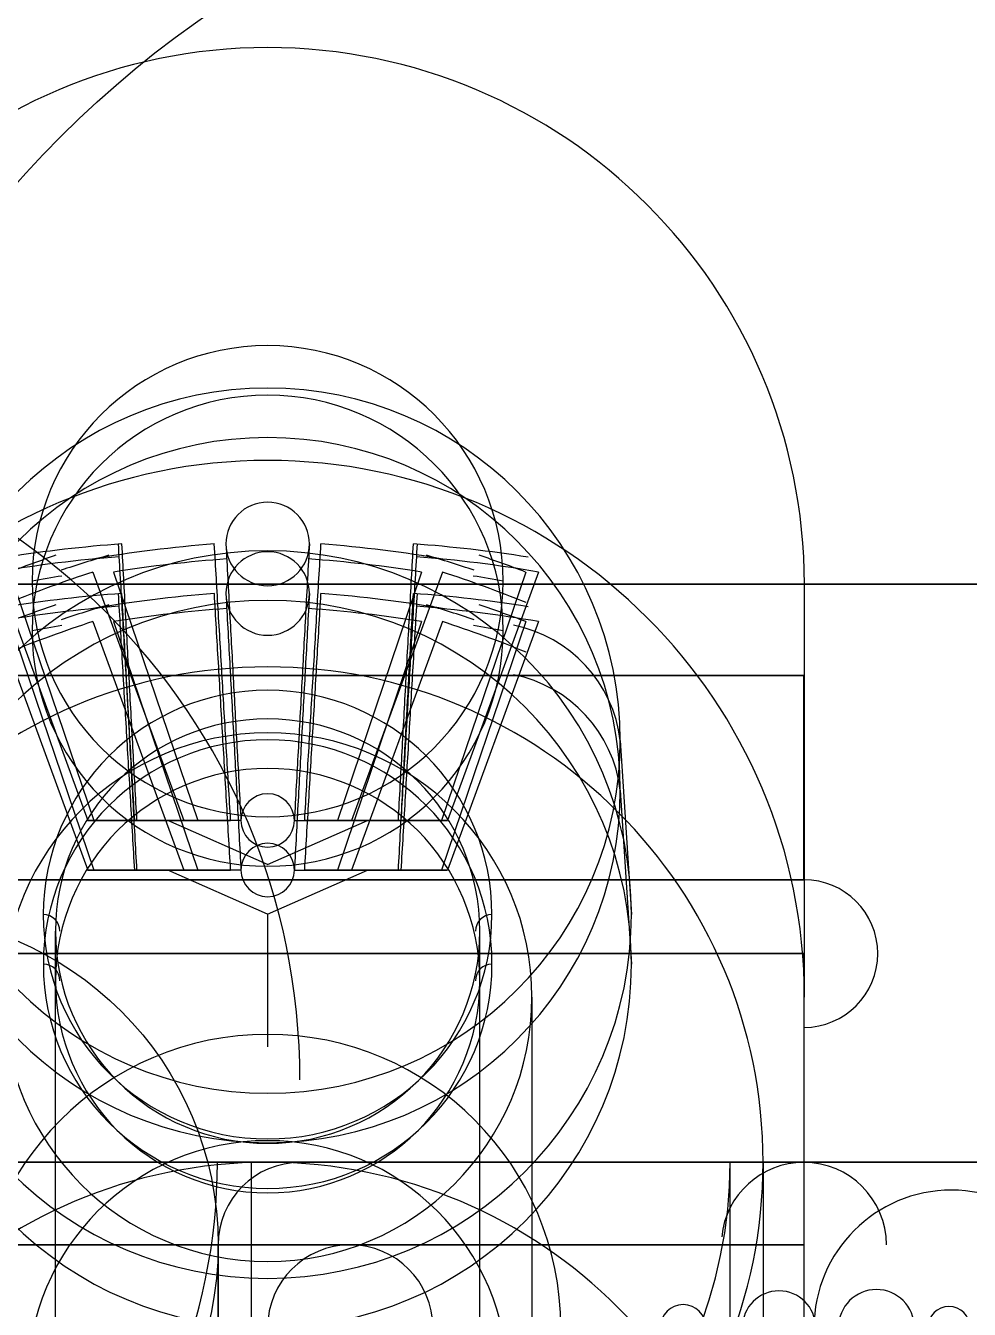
# Model space of a CAD drawing. Extents: x -93 to 93, y -188 to 102.
# Drawn here: x 76.03 to 81.75, y 17.11 to 24.88 of the extents above; entities that cross this region are included whole.
import ezdxf

# ---------------------------------------------------------------- set-up
doc = ezdxf.new("R2010")
doc.units = 0
doc.layers.add('Cut', color=7, linetype='CONTINUOUS')

msp = doc.modelspace()

# ---------------------------------------------------------------- linework, layer by layer
at = {"layer": 'Cut'}
for p, q in [((75.8596, 21.5743, -22.9306), (76.4102, 20.07, -22.4214)), ((75.8596, 21.5743, -22.9306), (76.4102, 20.07, -22.4214)), ((75.9375, 21.5743, -20.9402), (76.4467, 20.07, -21.4909)), ((75.9375, 21.5743, -20.9402), (76.4467, 20.07, -21.4909)), ((76.4421, 21.5743, -23.5606), (76.9927, 20.07, -23.0514)), ((76.4421, 21.5743, -23.5606), (76.9927, 20.07, -23.0514)), ((76.5675, 21.5743, -20.3577), (77.0766, 20.07, -20.9084)), ((76.5675, 21.5743, -20.3577), (77.0766, 20.07, -20.9084)), ((78.4324, 21.5743, -23.6385), (77.9232, 20.07, -23.0878)), ((78.4324, 21.5743, -23.6385), (77.9232, 20.07, -23.0878)), ((78.5578, 21.5743, -20.4357), (78.0071, 20.07, -20.9448)), ((78.5578, 21.5743, -20.4357), (78.0071, 20.07, -20.9448)), ((79.0624, 21.5743, -23.056), (78.5532, 20.07, -22.5053)), ((79.0624, 21.5743, -23.056), (78.5532, 20.07, -22.5053)), ((79.1403, 21.5743, -21.0656), (78.5896, 20.07, -21.5748)), ((79.1403, 21.5743, -21.0656), (78.5896, 20.07, -21.5748)), ((-80.7469, 21.5, 28.932), (80.7469, 21.5, 28.932)), ((-80.7469, 21.5, 28.932), (80.7469, 21.5, 28.932)), ((80.7469, 21.5, -28.932), (74.8454, 21.5, -28.932)), ((80.7469, 21.5, -28.932), (74.8454, 21.5, -28.932)), ((80.75, 19, 22), (80.75, 21.5, 22)), ((80.75, 19, 22), (80.75, 21.5, 22)), ((80.75, 19, -22), (80.75, 21.5, -22)), ((80.75, 19, -22), (80.75, 21.5, -22)), ((75.8596, 21.2743, 21.0675), (76.4103, 19.77, 21.5767)), ((75.8596, 21.2743, 21.0675), (76.4103, 19.77, 21.5767)), ((75.9376, 21.2743, 23.0579), (76.4467, 19.77, 22.5072)), ((75.9376, 21.2743, 23.0579), (76.4467, 19.77, 22.5072)), ((76.4421, 21.2743, 20.4376), (76.9928, 19.77, 20.9467)), ((76.4421, 21.2743, 20.4376), (76.9928, 19.77, 20.9467)), ((76.5675, 21.2743, 23.6404), (77.0767, 19.77, 23.0897)), ((76.5675, 21.2743, 23.6404), (77.0767, 19.77, 23.0897)), ((78.4325, 21.2743, 20.3596), (77.9233, 19.77, 20.9103)), ((78.4325, 21.2743, 20.3596), (77.9233, 19.77, 20.9103)), ((78.5579, 21.2743, 23.5624), (78.0072, 19.77, 23.0533)), ((78.5579, 21.2743, 23.5624), (78.0072, 19.77, 23.0533)), ((79.0624, 21.2743, 20.9421), (78.5533, 19.77, 21.4928)), ((79.0624, 21.2743, 20.9421), (78.5533, 19.77, 21.4928)), ((79.1404, 21.2743, 22.9325), (78.5897, 19.77, 22.4233)), ((79.1404, 21.2743, 22.9325), (78.5897, 19.77, 22.4233)), ((-80.7469, 20.9472, 29.8264), (80.7469, 20.9472, 29.8264)), ((-80.7469, 20.9472, 29.8264), (80.7469, 20.9472, 29.8264)), ((80.7469, 20.9472, -29.8264), (74.4749, 20.9472, -29.8264)), ((80.7469, 20.9472, -29.8264), (74.4749, 20.9472, -29.8264)), ((80.7469, 20.9472, 29.8264), (80.7469, 19.7111, 30.4444)), ((80.7469, 20.9472, 29.8264), (80.7469, 19.7111, 30.4444)), ((80.7469, 19.7111, -30.4444), (80.7469, 20.9472, -29.8264)), ((80.7469, 19.7111, -30.4444), (80.7469, 20.9472, -29.8264)), ((79.6349, 20.5537, -20.024), (79.7026, 19.5, -19.9614)), ((79.6349, 20.5537, -20.024), (79.7026, 19.5, -19.9614)), ((79.635, 20.2537, 23.9741), (79.7027, 19.2, 24.0367)), ((79.635, 20.2537, 23.9741), (79.7027, 19.2, 24.0367)), ((76.4102, 20.07, -22.4214), (76.9927, 20.07, -23.0514)), ((76.6932, 20.07, -22.1598), (76.4102, 20.07, -22.4214)), ((76.6932, 20.07, -22.1598), (76.4102, 20.07, -22.4214)), ((76.4102, 20.07, -22.4214), (76.9927, 20.07, -23.0514)), ((76.4467, 20.07, -21.4909), (76.7083, 20.07, -21.7738)), ((76.4467, 20.07, -21.4909), (76.7083, 20.07, -21.7738)), ((77.0766, 20.07, -20.9084), (76.4467, 20.07, -21.4909)), ((77.0766, 20.07, -20.9084), (76.4467, 20.07, -21.4909)), ((77.4999, 19.8026, -21.9981), (76.8958, 20.07, -22.5567)), ((77.4999, 19.8026, -21.9981), (76.8958, 20.07, -22.5567)), ((76.9927, 20.07, -23.0514), (77.2757, 20.07, -22.7898)), ((76.9927, 20.07, -23.0514), (77.2757, 20.07, -22.7898)), ((77.3382, 20.07, -21.1913), (77.0766, 20.07, -20.9084)), ((77.3382, 20.07, -21.1913), (77.0766, 20.07, -20.9084)), ((77.4999, 19.8026, -21.9981), (78.1041, 20.07, -21.4395)), ((77.4999, 19.8026, -21.9981), (78.1041, 20.07, -21.4395)), ((77.6616, 20.07, -22.8049), (77.9232, 20.07, -23.0878)), ((77.6616, 20.07, -22.8049), (77.9232, 20.07, -23.0878)), ((78.0071, 20.07, -20.9448), (77.7242, 20.07, -21.2064)), ((78.0071, 20.07, -20.9448), (77.7242, 20.07, -21.2064)), ((77.9232, 20.07, -23.0878), (78.5532, 20.07, -22.5053)), ((77.9232, 20.07, -23.0878), (78.5532, 20.07, -22.5053)), ((78.5896, 20.07, -21.5748), (78.0071, 20.07, -20.9448)), ((78.5896, 20.07, -21.5748), (78.0071, 20.07, -20.9448)), ((78.5532, 20.07, -22.5053), (78.2916, 20.07, -22.2224)), ((78.5532, 20.07, -22.5053), (78.2916, 20.07, -22.2224)), ((78.3067, 20.07, -21.8364), (78.5896, 20.07, -21.5748)), ((78.3067, 20.07, -21.8364), (78.5896, 20.07, -21.5748)), ((76.4103, 19.77, 21.5767), (76.9928, 19.77, 20.9467)), ((76.6932, 19.77, 21.8383), (76.4103, 19.77, 21.5767)), ((76.6932, 19.77, 21.8383), (76.4103, 19.77, 21.5767)), ((76.4103, 19.77, 21.5767), (76.9928, 19.77, 20.9467)), ((76.4467, 19.77, 22.5072), (76.7083, 19.77, 22.2243)), ((76.4467, 19.77, 22.5072), (76.7083, 19.77, 22.2243)), ((77.0767, 19.77, 23.0897), (76.4467, 19.77, 22.5072)), ((77.0767, 19.77, 23.0897), (76.4467, 19.77, 22.5072)), ((77.5, 19.5026, 22), (76.8959, 19.77, 21.4414)), ((77.5, 19.5026, 22), (76.8959, 19.77, 21.4414)), ((76.9928, 19.77, 20.9467), (77.2757, 19.77, 21.2083)), ((76.9928, 19.77, 20.9467), (77.2757, 19.77, 21.2083)), ((77.3383, 19.77, 22.8068), (77.0767, 19.77, 23.0897)), ((77.3383, 19.77, 22.8068), (77.0767, 19.77, 23.0897)), ((77.5, 19.5026, 22), (78.1041, 19.77, 22.5586)), ((77.5, 19.5026, 22), (78.1041, 19.77, 22.5586)), ((77.6617, 19.77, 21.1932), (77.9233, 19.77, 20.9103)), ((77.6617, 19.77, 21.1932), (77.9233, 19.77, 20.9103)), ((78.0072, 19.77, 23.0533), (77.7243, 19.77, 22.7917)), ((78.0072, 19.77, 23.0533), (77.7243, 19.77, 22.7917)), ((77.9233, 19.77, 20.9103), (78.5533, 19.77, 21.4928)), ((77.9233, 19.77, 20.9103), (78.5533, 19.77, 21.4928)), ((78.5897, 19.77, 22.4233), (78.0072, 19.77, 23.0533)), ((78.5897, 19.77, 22.4233), (78.0072, 19.77, 23.0533)), ((78.5533, 19.77, 21.4928), (78.2917, 19.77, 21.7757)), ((78.5533, 19.77, 21.4928), (78.2917, 19.77, 21.7757)), ((78.3068, 19.77, 22.1617), (78.5897, 19.77, 22.4233)), ((78.3068, 19.77, 22.1617), (78.5897, 19.77, 22.4233)), ((80.7469, 19.7111, 30.4444), (-80.7469, 19.7111, 30.4444)), ((80.7469, 19.7111, 30.4444), (-80.7469, 19.7111, 30.4444)), ((74.2189, 19.7111, -30.4444), (80.7469, 19.7111, -30.4444)), ((74.2189, 19.7111, -30.4444), (80.7469, 19.7111, -30.4444)), ((77.4999, 19.5, -20.4981), (77.4999, 19, -20.4981)), ((77.4999, 19.5, -23.4981), (77.4999, 19, -23.4981)), ((77.4999, 19.5, -25.2481), (77.4999, 19, -25.2481)), ((77.4999, 19.5, -18.7481), (77.4999, 19, -18.7481)), ((77.4999, 19.5, -25.2481), (77.4999, 19, -25.2481)), ((77.4999, 19.5, -18.7481), (77.4999, 19, -18.7481)), ((77.4999, 19.5, -20.4981), (77.4999, 19, -20.4981)), ((77.4999, 19.5, -23.4981), (77.4999, 19, -23.4981)), ((76.215, 7.5, -23.1862), (76.215, 19.4, -23.1862)), ((76.215, 7.5, -23.1862), (76.215, 19.4, -23.1862)), ((78.7848, 7.5, -20.81), (78.7848, 19.4, -20.81)), ((78.7848, 7.5, -20.81), (78.7848, 19.4, -20.81)), ((-80.7469, 19.2639, 30.55), (80.7469, 19.2639, 30.55)), ((-80.7469, 19.2639, 30.55), (80.7469, 19.2639, 30.55)), ((80.7469, 19.2639, -30.55), (74.1752, 19.2639, -30.55)), ((80.7469, 19.2639, -30.55), (74.1752, 19.2639, -30.55)), ((77.5, 19.2, 23.5), (77.5, 18.7, 23.5)), ((77.5, 19.2, 20.5), (77.5, 18.7, 20.5)), ((77.5, 19.2, 18.75), (77.5, 18.7, 18.75)), ((77.5, 19.2, 25.25), (77.5, 18.7, 25.25)), ((77.5, 19.2, 18.75), (77.5, 18.7, 18.75)), ((77.5, 19.2, 25.25), (77.5, 18.7, 25.25)), ((77.5, 19.2, 23.5), (77.5, 18.7, 23.5)), ((77.5, 19.2, 20.5), (77.5, 18.7, 20.5)), ((80.7469, 19.2639, 30.55), (80.7469, 11.5, 30.55)), ((80.7469, 19.2639, 30.55), (80.7469, 11.5, 30.55)), ((80.7469, 19.2639, -30.55), (80.7469, 11.5, -30.55)), ((80.7469, 19.2639, -30.55), (80.7469, 11.5, -30.55)), ((76.2151, 7.2, 20.8119), (76.2151, 19.1, 20.8119)), ((76.2151, 7.2, 20.8119), (76.2151, 19.1, 20.8119)), ((78.7849, 7.2, 23.1881), (78.7849, 19.1, 23.1881)), ((78.7849, 7.2, 23.1881), (78.7849, 19.1, 23.1881)), ((79.1, 19, 22), (79.1, 17, 22)), ((79.1, 19, 22), (79.1, 17, 22)), ((79.1, 19, -22), (79.1, 17, -22)), ((79.1, 19, -22), (79.1, 17, -22)), ((-80.7469, 18, 27.05), (80.7469, 18, 27.05)), ((-80.7469, 18, 27.05), (80.7469, 18, 27.05)), ((-80.7469, 18, 27.35), (80.7469, 18, 27.35)), ((-80.7469, 18, 27.35), (80.7469, 18, 27.35)), ((80.7469, 18, -27.35), (73.2733, 18, -27.35)), ((80.7469, 18, -27.35), (73.2733, 18, -27.35)), ((80.7469, 18, -27.05), (73.3976, 18, -27.05)), ((80.7469, 18, -27.05), (73.3976, 18, -27.05)), ((77.4, 18, 14.1881), (77.4, 18, -14.1881)), ((77.4, 18, 14.1881), (77.4, 15, 14.1881)), ((77.4, 18, 14.1881), (77.4, 15, 14.1881)), ((77.4, 18, 14.1881), (77.4, 18, -14.1881)), ((77.4, 18, -14.1881), (77.4, 15, -14.1881)), ((77.4, 18, -14.1881), (77.4, 15, -14.1881)), ((77.7, 18, -14.1881), (77.7, 18, 14.1881)), ((77.7, 18, -14.1881), (77.7, 18, 14.1881)), ((80.3, 17, 22), (80.3, 18, 22)), ((80.3, 17, 22), (80.3, 18, 22)), ((80.3, 17, -22), (80.3, 18, -22)), ((80.3, 17, -22), (80.3, 18, -22)), ((80.5, 18, 22), (80.5, 15, 22)), ((80.5, 18, -22), (80.5, 15, -22)), ((80.5, 18, -22), (80.5, 15, -22)), ((80.5, 18, 22), (80.5, 15, 22)), ((80.7469, 18, -27.35), (80.7469, 15, -27.35)), ((80.7469, 18, -27.35), (80.7469, 15, -27.35)), ((80.7469, 18, 27.35), (80.7469, 15, 27.35)), ((80.7469, 18, 27.35), (80.7469, 15, 27.35)), ((80.7469, 17.5, 27.55), (-80.7469, 17.5, 27.55)), ((80.7469, 17.5, 27.55), (-80.7469, 17.5, 27.55)), ((73.1905, 17.5, -27.55), (80.7469, 17.5, -27.55)), ((73.1905, 17.5, -27.55), (80.7469, 17.5, -27.55)), ((77.2, 17.5, -14.1881), (77.2, 17.5, 14.1881)), ((77.2, 17.5, -14.1881), (77.2, 14, -14.1881)), ((77.2, 14, 14.1881), (77.2, 17.5, 14.1881)), ((77.2, 17.5, -14.1881), (77.2, 14, -14.1881)), ((77.2, 17.5, -14.1881), (77.2, 17.5, 14.1881)), ((77.2, 14, 14.1881), (77.2, 17.5, 14.1881)), ((80.7469, 17.5, -27.55), (80.7469, 11.5, -27.55)), ((80.7469, 17.5, -27.55), (80.7469, 11.5, -27.55)), ((80.7469, 17.5, 27.55), (80.7469, 11.5, 27.55)), ((80.7469, 17.5, 27.55), (80.7469, 11.5, 27.55))]:
    msp.add_line(p, q, dxfattribs=at)
for centre in [(77.4999, 19.8026), (77.4999, 19.8026), (77.5, 19.5026), (77.5, 19.5026)]:
    msp.add_circle(centre, 4.54747e-13, dxfattribs=at)
for centre, radius, start, end in [((7.5, 20.9472, -9.05), 80.6234, 0, 0), ((7.5, 20.9472, -9.05), 80.6234, 0, 0), ((7.5, 20.9472, -9.05), 80.5763, 0, 0), ((7.5, 20.9472, -9.05), 80.5763, 0, 0), ((7.5, 21.5, -9.05), 79.729, 0, 0), ((7.5, 21.5, -9.05), 79.729, 0, 0), ((7.5, 21.5, -9.05), 79.6819, 0, 0), ((7.5, 21.5, -9.05), 79.6819, 0, 0), ((7.5, 19.7111, -9.05), 81.2414, 0, 0), ((7.5, 19.7111, -9.05), 81.2414, 0, 0), ((7.5, 19.7111, -9.05), 81.1944, 0, 0), ((7.5, 19.7111, -9.05), 81.1944, 0, 0), ((7.5, 19.2639, -9.05), 81.347, 0, 0), ((7.5, 19.2639, -9.05), 81.347, 0, 0), ((7.5, 19.2639, -9.05), 81.2999, 0, 0), ((7.5, 19.2639, -9.05), 81.2999, 0, 0), ((7.5, 20.9472, 9.05), 79.0053, 0, 0), ((7.5, 20.9472, 9.05), 79.0053, 0, 0), ((7.5, 19.7111, 9.05), 79.611, 0, 0), ((7.5, 19.7111, 9.05), 79.611, 0, 0), ((7.5, 19.2639, 9.05), 79.7144, 0, 0), ((7.5, 19.2639, 9.05), 79.7144, 0, 0), ((7.5, 18, -9.05), 78.0999, 0, 0), ((7.5, 18, -9.05), 78.0999, 0, 0), ((7.5, 17.5, -9.05), 78.347, 0, 0), ((7.5, 17.5, -9.05), 78.347, 0, 0), ((7.5, 18, -9.05), 77.847, 0, 0), ((7.5, 18, -9.05), 77.847, 0, 0), ((7.5, 17.5, 9.05), 78.2999, 0, 0), ((7.5, 17.5, 9.05), 78.2999, 0, 0), ((7.5, 18, -9.05), 77.7999, 0, 0), ((7.5, 18, -9.05), 77.7999, 0, 0), ((7.5, 18, 9.05), 76.5787, 0, 0), ((7.5, 18, 9.05), 76.5787, 0, 0), ((7.49993, 17, 9.05189), 77.5, 0, 0), ((7.49993, 17, -14.4481), 77.5, 0, 0), ((7.49993, 17, -14.4481), 77.5, 0, 0), ((7.49993, 17, 9.05189), 77.5, 0, 0), ((7.49993, 17, 14.4519), 77.4999, 0, 0), ((7.49993, 17, -9.04811), 77.4999, 0, 0), ((7.49993, 17, -9.04811), 77.4999, 0, 0), ((7.49993, 17, 14.4519), 77.4999, 0, 0), ((7.5, 17.5, -9.05), 76.7746, 0, 0), ((7.5, 17.5, -9.05), 76.7746, 0, 0), ((7.5, 15, -9.05), 78.0999, 0, 0), ((7.5, 15, -9.05), 78.0999, 0, 0), ((7.5, 11.5, -9.05), 81.347, 0, 0), ((7.5, 11.5, -9.05), 81.347, 0, 0), ((7.5, 11.5, -9.05), 81.2999, 0, 0), ((7.5, 11.5, -9.05), 81.2999, 0, 0), ((7.5, 15, 9.05), 76.5787, 0, 0), ((7.5, 15, 9.05), 76.5787, 0, 0), ((7.5, 11.5, 9.05), 79.7144, 0, 0), ((7.5, 11.5, 9.05), 79.7144, 0, 0), ((7.5, 11.5, -9.05), 78.2999, 0, 0), ((7.5, 11.5, -9.05), 78.2999, 0, 0), ((7.5, 11.5, 9.05), 76.7746, 0, 0), ((7.5, 11.5, 9.05), 76.7746, 0, 0), ((80.7469, 20.9472, -23.95), 5.75846, 0, 90), ((80.7469, 20.9472, -23.95), 5.75846, 0, 90), ((80.7469, 19.7111, -23.95), 6.36409, 0, -3.8382e-13), ((80.7469, 19.7111, -23.95), 6.36409, 0, -3.8382e-13), ((80.7469, 19.2639, -23.95), 6.46754, -4.09154e-13, 0), ((80.7469, 19.2639, -23.95), 6.46754, -4.09154e-13, 0), ((77.5, 21.5, 22), 3.25, 0, 180), ((77.5, 21.5, 22), 3.25, 0, 180), ((77.5, 21.5, -22), 3.25, 0, 180), ((77.5, 21.5, -22), 3.25, 0, 180), ((77.5, 21.5, 22), 3.25, 0, 180), ((77.5, 21.5, 22), 3.25, 0, 180), ((77.5, 21.5, -22), 3.25, 0, 180), ((77.5, 21.5, -22), 3.25, 0, 180), ((77.4999, 21.5192, -21.9981), 1.54252, 180, 180), ((77.4999, 21.5192, -21.9981), 1.54252, 0, 0), ((77.4999, 21.5192, -21.9981), 1.54252, 180, 180), ((77.4999, 21.5192, -21.9981), 1.54252, 0, 0), ((77.4999, 21.5192, -21.9981), 1.42628, 0, 180), ((77.4999, 21.5192, -21.9981), 1.42628, 0, 180), ((77.5, 21.2192, 22), 1.54252, 180, 180), ((77.5, 21.2192, 22), 1.54252, 0, 0), ((77.5, 21.2192, 22), 1.54252, 180, 180), ((77.5, 21.2192, 22), 1.54252, 0, 0), ((87.3507, 17, -18.3188), 5.75245, 180, 180), ((87.3507, 17, -18.3188), 5.75245, 180, 180), ((77.4999, 20.5537, -21.9981), 2.135, 0, 180), ((77.4999, 20.5537, -21.9981), 2.135, 0, 180), ((77.5, 21.2192, 22), 1.42628, 0, 180), ((77.5, 21.2192, 22), 1.42628, 0, 180), ((77.4999, 21.7446, -21.9981), 0.905294, 0, 0), ((77.4999, 21.7446, -21.9981), 0.905294, 180, 180), ((77.4999, 21.7446, -21.9981), 0.905294, 0, 0), ((77.4999, 21.7446, -21.9981), 0.905294, 180, 180), ((73.6954, 18.5, -18.1881), 4, 0, 180), ((73.6954, 18.5, -18.1881), 4, 0, 180), ((77.5, 20.2537, 22), 2.135, 0, 180), ((77.5, 20.2537, 22), 2.135, 0, 180), ((77.5, 21.4446, 22), 0.905294, 0, 0), ((77.5, 21.4446, 22), 0.905294, 180, 180), ((77.5, 21.4446, 22), 0.905294, 0, 0), ((77.5, 21.4446, 22), 0.905294, 180, 180), ((77.5, 19, 22), 3.25, 0, 180), ((77.5, 19, 22), 3.25, 0, 180), ((77.5, 19, -22), 3.25, 0, 180), ((77.5, 19, -22), 3.25, 0, 180), ((77.5, 19, 22), 3.25, 0, 180), ((77.5, 19, 22), 3.25, 0, 180), ((77.5, 19, -22), 3.25, 0, 180), ((77.5, 19, -22), 3.25, 0, 180), ((77.4999, 21.7446, -21.9981), 0.25279, 0, 180), ((77.4999, 21.7446, -21.9981), 0.25279, 0, 180), ((77.4999, 19.5, -21.9981), 2.20269, 0, 180), ((77.4999, 19.5, -21.9981), 2.20269, 0, 180), ((77.1849, 13.8, -22.2894), 7.96485, 94.0878, 99.116), ((77.1849, 13.8, -22.2894), 7.96485, 94.0878, 99.116), ((77.7912, 13.8, -22.3131), 7.96829, 94.4197, 99.8449), ((77.7912, 13.8, -22.3131), 7.96829, 94.4197, 99.8449), ((77.4999, 21.7446, -21.9981), 0.25279, 180, 0), ((77.4999, 21.7446, -21.9981), 0.25279, 180, 0), ((77.5, 21.4446, 22), 0.25279, 0, 180), ((77.5, 21.4446, 22), 0.25279, 0, 180), ((77.2087, 13.8, -21.6831), 7.96829, 80.1551, 85.5803), ((77.2087, 13.8, -21.6831), 7.96829, 80.1551, 85.5803), ((77.8149, 13.8, -21.7069), 7.96485, 80.884, 85.9122), ((77.8149, 13.8, -21.7069), 7.96485, 80.884, 85.9122), ((77.2087, 13.8, -21.6831), 7.89049, 94.4197, 99.8449), ((77.2087, 13.8, -21.6831), 7.89049, 94.4197, 99.8449), ((78.6084, 14.6141, -23.1969), 7.45511, 108.7, 110.994), ((78.6084, 14.6141, -23.1969), 7.45511, 108.7, 110.994), ((78.6084, 14.6141, -23.1969), 7.35932, 106.343, 108.7), ((78.6084, 14.6141, -23.1969), 7.35932, 106.343, 108.7), ((77.8149, 13.8, -21.7069), 7.87374, 94.0878, 99.116), ((77.8149, 13.8, -21.7069), 7.87374, 94.0878, 99.116), ((77.1849, 13.8, -22.2894), 7.87374, 80.884, 85.9122), ((77.1849, 13.8, -22.2894), 7.87374, 80.884, 85.9122), ((77.7912, 13.8, -22.3131), 7.89049, 80.1551, 85.5803), ((77.7912, 13.8, -22.3131), 7.89049, 80.1551, 85.5803), ((76.3914, 14.6141, -20.7993), 7.35932, 71.2997, 73.6571), ((76.3914, 14.6141, -20.7993), 7.35932, 71.2997, 73.6571), ((76.3914, 14.6141, -20.7993), 7.45511, 69.0061, 71.2997), ((76.3914, 14.6141, -20.7993), 7.45511, 69.0061, 71.2997), ((78.6988, 14.6141, -20.8896), 7.31693, 107.964, 112.191), ((78.6988, 14.6141, -20.8896), 7.31693, 107.964, 112.191), ((77.4999, 13.8, -21.9981), 7.84988, 99.1295, 100.468), ((77.4999, 13.8, -21.9981), 7.84988, 99.1295, 100.468), ((76.3011, 14.6141, -23.1066), 7.31693, 67.8086, 72.0358), ((76.3011, 14.6141, -23.1066), 7.31693, 67.8086, 72.0358), ((77.4999, 13.8, -21.9981), 7.84988, 79.5315, 80.8705), ((77.4999, 13.8, -21.9981), 7.84988, 79.5315, 80.8705), ((77.4999, 21.5192, -21.9981), 1.42628, 180, 0), ((77.4999, 21.5192, -21.9981), 1.42628, 180, 0), ((80.7469, 20.5, 28.932), 1, 90, 90), ((80.7469, 20.5, 28.932), 1, 90, 90), ((80.7469, 20.5, -28.932), 1, 90, 90), ((80.7469, 20.5, -28.932), 1, 90, 90), ((77.5, 19.2, 22), 2.20269, 0, 180), ((77.5, 19.2, 22), 2.20269, 0, 180), ((77.185, 13.5, 21.7088), 7.96485, 94.0878, 99.116), ((77.185, 13.5, 21.7088), 7.96485, 94.0878, 99.116), ((78.6085, 14.3141, 20.8012), 7.35932, 106.343, 108.7), ((78.6085, 14.3141, 20.8012), 7.35932, 106.343, 108.7), ((77.7912, 13.5, 21.685), 7.96829, 94.4197, 99.8449), ((77.7912, 13.5, 21.685), 7.96829, 94.4197, 99.8449), ((77.5, 21.4446, 22), 0.25279, 180, 0), ((77.5, 21.4446, 22), 0.25279, 180, 0), ((77.2088, 13.5, 22.315), 7.96829, 80.1551, 85.5803), ((77.2088, 13.5, 22.315), 7.96829, 80.1551, 85.5803), ((77.815, 13.5, 22.2912), 7.96485, 80.884, 85.9122), ((77.815, 13.5, 22.2912), 7.96485, 80.884, 85.9122), ((76.3915, 14.3141, 23.1988), 7.35932, 71.2997, 73.6571), ((76.3915, 14.3141, 23.1988), 7.35932, 71.2997, 73.6571), ((77.2088, 13.5, 22.315), 7.89049, 94.4197, 99.8449), ((77.2088, 13.5, 22.315), 7.89049, 94.4197, 99.8449), ((78.6085, 14.3141, 20.8012), 7.45511, 108.7, 110.994), ((78.6085, 14.3141, 20.8012), 7.45511, 108.7, 110.994), ((77.815, 13.5, 22.2912), 7.87374, 94.0878, 99.116), ((77.815, 13.5, 22.2912), 7.87374, 94.0878, 99.116), ((80.7469, 18, -23.95), 3.33176, 0, 0), ((80.7469, 18, -23.95), 3.33176, 0, 0), ((77.185, 13.5, 21.7088), 7.87374, 80.884, 85.9122), ((77.185, 13.5, 21.7088), 7.87374, 80.884, 85.9122), ((77.7912, 13.5, 21.685), 7.89049, 80.1551, 85.5803), ((77.7912, 13.5, 21.685), 7.89049, 80.1551, 85.5803), ((76.3915, 14.3141, 23.1988), 7.45511, 69.0061, 71.2997), ((76.3915, 14.3141, 23.1988), 7.45511, 69.0061, 71.2997), ((78.6988, 14.3141, 23.1085), 7.31693, 107.964, 112.191), ((78.6988, 14.3141, 23.1085), 7.31693, 107.964, 112.191), ((77.5, 13.5, 22), 7.84988, 99.1295, 100.468), ((77.5, 13.5, 22), 7.84988, 99.1295, 100.468), ((76.3012, 14.3141, 20.8915), 7.31693, 67.8086, 72.0358), ((76.3012, 14.3141, 20.8915), 7.31693, 67.8086, 72.0358), ((77.5, 13.5, 22), 7.84988, 79.5315, 80.8705), ((77.5, 13.5, 22), 7.84988, 79.5315, 80.8705), ((78.8304, 20.4578, -20.7679), 0.81027, 6.79516, 78.6995), ((78.8304, 20.4578, -20.7679), 0.81027, 6.79516, 78.6995), ((77.5, 21.2192, 22), 1.42628, 180, 0), ((77.5, 21.2192, 22), 1.42628, 180, 0), ((77.5, 18, 22), 3, 0, 180), ((77.5, 18, -22), 3, 0, 180), ((77.5, 18, -22), 3, 0, 180), ((77.5, 18, 22), 3, 0, 180), ((80.7469, 17.5, 23.95), 3.52775, -4.03909e-13, 0), ((80.7469, 17.5, 23.95), 3.52775, -4.03909e-13, 0), ((78.8304, 20.1578, 23.2302), 0.81027, 6.79516, 78.6995), ((78.8304, 20.1578, 23.2302), 0.81027, 6.79516, 78.6995), ((80.7469, 20.9472, 23.95), 0, -3.88839e-13, 0), ((80.7469, 20.9472, 23.95), 0, -3.88839e-13, 0), ((77.4999, 19.5, -21.9981), 1.35832, 0, 180), ((77.4999, 19.5, -21.9981), 1.35832, 0, 180), ((77.4999, 20.07, -21.9981), 0.806782, 0, 0), ((77.4999, 20.07, -21.9981), 0.806782, 0, 0), ((77.4999, 20.07, -21.9981), 0.806782, 180, 180), ((77.4999, 20.07, -21.9981), 0.806782, 180, 180), ((77.4999, 20.07, -21.9981), 0.791669, 0, 0), ((77.4999, 20.07, -21.9981), 0.791669, 0, 0), ((77.4999, 20.07, -21.9981), 0.791669, 180, 180), ((77.4999, 20.07, -21.9981), 0.791669, 180, 180), ((78.0252, 17, 19.9319), 3.69621, 0, 0), ((78.0252, 17, -19.9282), 3.69621, 0, 0), ((78.0252, 17, 19.9319), 3.69621, 0, 0), ((78.0252, 17, -19.9282), 3.69621, 0, 0), ((77.4999, 19.4, -21.9981), 1.2849, 0, 180), ((77.4999, 19.4, -21.9981), 1.2849, 0, 180), ((78.0252, 17, 19.9319), 3.65051, 0, 0), ((78.0252, 17, 19.9319), 3.65051, 0, 0), ((77.5, 19, 22), 1.6, 0, 180), ((77.5, 19, -22), 1.6, 0, 180), ((77.5, 19, 22), 1.6, 0, 180), ((77.5, 19, -22), 1.6, 0, 180), ((77.4999, 20.07, -21.9981), 0.604143, 0, 0), ((77.4999, 20.07, -21.9981), 0.604143, 180, 180), ((77.4999, 20.07, -21.9981), 0.604143, 0, 0), ((77.4999, 20.07, -21.9981), 0.604143, 180, 180), ((77.4999, 20.5537, -21.9981), 2.135, 180, 0), ((77.4999, 20.5537, -21.9981), 2.135, 180, 0), ((77.5, 19.2, 22), 1.35832, 0, 180), ((77.5, 19.2, 22), 1.35832, 0, 180), ((77.5, 19.77, 22), 0.806782, 0, 0), ((77.5, 19.77, 22), 0.806782, 0, 0), ((77.5, 19.77, 22), 0.806782, 180, 180), ((77.5, 19.77, 22), 0.806782, 180, 180), ((77.5, 19.77, 22), 0.791669, 0, 0), ((77.5, 19.77, 22), 0.791669, 0, 0), ((77.5, 19.77, 22), 0.791669, 180, 180), ((77.5, 19.77, 22), 0.791669, 180, 180), ((77.5, 19.1, 22), 1.2849, 0, 180), ((77.5, 19.1, 22), 1.2849, 0, 180), ((77.5, 19.77, 22), 0.604143, 0, 0), ((77.5, 19.77, 22), 0.604143, 180, 180), ((77.5, 19.77, 22), 0.604143, 0, 0), ((77.5, 19.77, 22), 0.604143, 180, 180), ((77.4999, 20.07, -21.9981), 0.224284, 180, 180), ((77.4999, 20.07, -21.9981), 0.224284, 180, 180), ((77.4999, 20.07, -21.9981), 0.224284, 0, 0), ((77.4999, 20.07, -21.9981), 0.224284, 0, 0), ((77.5, 20.2537, 22), 2.135, 180, 0), ((77.5, 20.2537, 22), 2.135, 180, 0), ((77.4999, 20.07, -21.9981), 0.161701, 0, 180), ((77.4999, 20.07, -21.9981), 0.161701, 0, 180), ((75.2, 18, -14.1881), 2.2, 0, 0), ((75.2, 18, -14.1881), 2.2, 0, 0), ((77.4999, 20.07, -21.9981), 0.161701, 180, 0), ((77.4999, 20.07, -21.9981), 0.161701, 180, 0), ((77.5, 19.77, 22), 0.224284, 180, 180), ((77.5, 19.77, 22), 0.224284, 180, 180), ((77.5, 19.77, 22), 0.224284, 0, 0), ((77.5, 19.77, 22), 0.224284, 0, 0), ((77.5, 19.77, 22), 0.161701, 0, 180), ((77.5, 19.77, 22), 0.161701, 0, 180), ((78.0252, 17, -19.9282), 2.78352, 0, 0), ((78.0252, 17, -19.9282), 2.78352, 0, 0), ((77.5, 19.77, 22), 0.161701, 180, 0), ((77.5, 19.77, 22), 0.161701, 180, 0), ((80.7469, 19.2639, 29.55), 0.447214, -90, 90), ((80.7469, 19.2639, 29.55), 0.447214, -90, 90), ((80.7469, 19.2639, -29.55), 0.447214, 0, 90), ((80.7469, 19.2639, -29.55), 0.447214, 0, 90), ((80.7469, 19.7111, 23.95), 0, 0, -3.8382e-13), ((80.7469, 19.7111, 23.95), 0, 0, -3.8382e-13), ((75.2, 17.5, 14.1881), 2, 0, -4.07111e-13), ((75.2, 17.5, 14.1881), 2, 0, -4.07111e-13), ((77.4999, 19.5, -21.9981), 2.20269, 180, 0), ((77.4999, 19.5, -21.9981), 2.20269, 180, 0), ((77.4999, 19.5, -21.9981), 1.35832, 180, 0), ((77.4999, 19.5, -21.9981), 1.35832, 180, 0), ((76.1416, 19.4, -23.2541), 0.1, 0, 90), ((76.1416, 19.4, -23.2541), 0.1, 0, 90), ((77.4999, 19.5, -21.9981), 0, 0, 0), ((77.4999, 19.5, -21.9981), 0, 0, 0), ((77.4999, 19.5, -21.9981), 0, 0, 0), ((77.4999, 19.5, -21.9981), 0, 0, 0), ((77.4999, 19.5, -21.9981), 0, 0, 0), ((77.4999, 19.5, -21.9981), 0, 0, 0), ((77.4999, 19.5, -21.9981), 0, 0, 0), ((77.4999, 19.5, -21.9981), 0, 0, 0), ((78.8583, 19.4, -20.7421), 0.1, 90, 180), ((78.8583, 19.4, -20.7421), 0.1, 90, 180), ((77.4999, 19.4, -21.9981), 1.2849, 180, 0), ((77.4999, 19.4, -21.9981), 1.2849, 180, 0), ((77.5, 19.2, 22), 2.20269, 180, 0), ((77.5, 19.2, 22), 2.20269, 180, 0), ((77.5, 19.2, 22), 1.35832, 180, 0), ((77.5, 19.2, 22), 1.35832, 180, 0), ((76.1417, 19.1, 20.744), 0.1, 0, 90), ((76.1417, 19.1, 20.744), 0.1, 0, 90), ((77.5, 19.2, 22), 0, 0, 0), ((77.5, 19.2, 22), 0, 0, 0), ((77.5, 19.2, 22), 0, 0, 0), ((77.5, 19.2, 22), 0, 0, 0), ((77.5, 19.2, 22), 0, 0, 0), ((77.5, 19.2, 22), 0, 0, 0), ((77.5, 19.2, 22), 0, 0, 0), ((77.5, 19.2, 22), 0, 0, 0), ((78.8583, 19.1, 23.256), 0.1, 90, 180), ((78.8583, 19.1, 23.256), 0.1, 90, 180), ((80.7469, 19.2639, 23.95), 5.68434e-14, 0, 180), ((80.7469, 19.2639, 23.95), 5.68434e-14, 0, 180), ((77.5, 19.1, 22), 1.2849, 180, 0), ((77.5, 19.1, 22), 1.2849, 180, 0), ((77.5, 19, 22), 1.6, 180, 0), ((77.5, 19, -22), 1.6, 180, 0), ((77.5, 19, 22), 1.6, 180, 0), ((77.5, 19, -22), 1.6, 180, 0), ((77.4999, 19, -21.9981), 0, 0, 0), ((77.4999, 19, -21.9981), 0, 0, 0), ((77.4999, 19, -21.9981), 0, 0, 0), ((77.4999, 19, -21.9981), 0, 0, 0), ((77.4999, 19, -21.9981), 0, 0, 0), ((77.4999, 19, -21.9981), 0, 0, 0), ((77.4999, 19, -21.9981), 0, 0, 0), ((77.4999, 19, -21.9981), 0, 0, 0), ((77.4999, 17, -21.9981), 1.775, 180, 180), ((77.4999, 17, 22.0019), 1.775, 0, 180), ((77.4999, 17, 22.0019), 1.775, 0, 0), ((77.4999, 17, 22.0019), 1.775, 0, 0), ((77.4999, 17, 22.0019), 1.775, 0, 180), ((77.4999, 17, -21.9981), 1.775, 180, 180), ((77.5, 18.7, 22), 0, 0, 0), ((77.5, 18.7, 22), 0, 0, 0), ((77.5, 18.7, 22), 0, 0, 0), ((77.5, 18.7, 22), 0, 0, 0), ((77.5, 18.7, 22), 0, 0, 0), ((77.5, 18.7, 22), 0, 0, 0), ((77.5, 18.7, 22), 0, 0, 0), ((77.5, 18.7, 22), 0, 0, 0), ((77.4999, 17, 22.0019), 1.53967, 180, 180), ((77.4999, 17, 22.0019), 1.53967, 180, 180), ((80.7469, 15, -23.95), 3.33176, 0, 0), ((80.7469, 15, -23.95), 3.33176, 0, 0), ((77.4999, 16.678, -21.9981), 1.45303, 0, 180), ((77.4999, 16.678, 22.0019), 1.45303, 0, 0), ((77.4999, 16.678, -21.9981), 1.45303, 0, 180), ((77.4999, 16.678, -21.9981), 1.45303, 0, 0), ((77.4999, 16.678, 22.0019), 1.45303, 0, 0), ((77.4999, 16.678, 22.0019), 1.45303, 180, 180), ((77.4999, 16.678, 22.0019), 1.45303, 180, 180), ((77.4999, 16.678, -21.9981), 1.45303, 0, 0), ((73.6954, 18, 18.1881), 3.5, 180, 0), ((73.6954, 18, 18.1881), 3.5, 180, 0), ((80.7469, 11.5, -23.95), 6.46754, -3.93417e-13, 0), ((80.7469, 11.5, -23.95), 6.46754, -3.93417e-13, 0), ((77.5, 15, 22), 3, 0, 180), ((77.5, 15, -22), 3, 0, 180), ((77.5, 18, -22), 3, 180, 0), ((77.5, 18, 22), 3, 180, 0), ((77.5, 15, -22), 3, 0, 180), ((77.5, 15, 22), 3, 0, 180), ((77.5, 18, -22), 3, 180, 0), ((77.5, 18, 22), 3, 180, 0), ((77.5, 18, -22), 2.8, 180, 0), ((77.5, 18, -22), 2.8, 180, 0), ((77.5, 18, 22), 2.8, 180, 0), ((77.5, 18, 22), 2.8, 180, 0), ((77.5, 18, 22), 2.8, 180, 0), ((77.5, 18, 22), 2.8, 180, 0), ((77.5, 18, -22), 2.8, 180, 0), ((77.5, 18, -22), 2.8, 180, 0), ((77.7, 17.5, 14.1881), 0.5, 90, 180), ((77.7, 17.5, 14.1881), 0.5, 90, 180), ((77.7, 17.5, -14.1881), 0.5, 90, 180), ((77.7, 17.5, -14.1881), 0.5, 90, 180), ((80.7469, 17.5, 27.05), 0.5, 90, 174.508), ((80.7469, 17.5, 27.05), 0.5, 90, 174.508), ((80.7469, 17.5, -27.05), 0.5, 0, 90), ((80.7469, 17.5, -27.05), 0.5, 0, 90), ((80.7469, 18, 23.95), 0, 0, 0), ((80.7469, 18, 23.95), 0, 0, 0), ((77.4999, 16.678, -21.9981), 1.25836, 180, 180), ((77.4999, 16.678, -21.9981), 1.25836, 0, 0), ((77.4999, 16.678, -21.9981), 1.25836, 0, 0), ((77.4999, 16.678, -21.9981), 1.25836, 180, 180), ((77.4999, 16.675, -21.9981), 1.25309, 0, 0), ((77.4999, 16.675, -21.9981), 1.25309, 0, 0), ((81.6403, 17, 22.5662), 0.831545, 0, 180), ((81.6403, 17, 22.5662), 0.831545, 0, 180), ((82.2917, 17, 19.0199), 0.693443, 180, 180), ((82.2917, 17, 19.0199), 0.693443, 180, 180), ((82.2917, 17, -19.0161), 0.615955, 180, 180), ((82.2917, 17, -19.0161), 0.615955, 180, 180), ((73.6954, 14, 18.1881), 3.5, 0, 180), ((73.6954, 14, 18.1881), 3.5, 0, 180), ((77.9999, 17, -17.3462), 0.5, 0, 180), ((77.9999, 17, -17.3462), 0.5, 0, 180), ((80.7469, 17.5, -23.95), 5.68434e-14, -4.03909e-13, 0), ((80.7469, 17.5, -23.95), 5.68434e-14, -4.03909e-13, 0), ((75.2, 15, -14.1881), 2.2, 0, 0), ((75.2, 15, -14.1881), 2.2, 0, 0), ((80.5963, 17, -26.6537), 0.221749, 0, 180), ((80.5963, 17, -26.6537), 0.221749, 0, 180), ((81.1863, 17, -26.8843), 0.229603, 0, 180), ((81.1863, 17, -26.8843), 0.229603, 0, 180), ((80.016, 17, -26.9076), 0.138235, 0, 180), ((80.016, 17, -26.9076), 0.138235, 0, 180), ((81.6253, 17, -26.4276), 0.127545, 0, 180), ((81.6253, 17, -26.4276), 0.127545, 0, 180)]:
    msp.add_arc(centre, radius, start, end, dxfattribs=at)
for points in [[(76.5946, 21.7446, -22.2509), (76.6932, 20.07, -22.1598)], [(76.5946, 21.7446, -22.2509), (76.6932, 20.07, -22.1598)], [(76.7083, 20.07, -21.7738), (76.6172, 21.7446, -21.6753)], [(76.7083, 20.07, -21.7738), (76.6172, 21.7446, -21.6753)], [(77.2757, 20.07, -22.7898), (77.1771, 21.7446, -22.8809)], [(77.2757, 20.07, -22.7898), (77.1771, 21.7446, -22.8809)], [(77.2471, 21.7446, -21.0928), (77.3382, 20.07, -21.1913)], [(77.2471, 21.7446, -21.0928), (77.3382, 20.07, -21.1913)], [(77.7527, 21.7446, -22.9034), (77.6616, 20.07, -22.8049)], [(77.7527, 21.7446, -22.9034), (77.6616, 20.07, -22.8049)], [(77.7242, 20.07, -21.2064), (77.8227, 21.7446, -21.1153)], [(77.7242, 20.07, -21.2064), (77.8227, 21.7446, -21.1153)], [(78.2916, 20.07, -22.2224), (78.3827, 21.7446, -22.3209)], [(78.2916, 20.07, -22.2224), (78.3827, 21.7446, -22.3209)], [(78.4052, 21.7446, -21.7453), (78.3067, 20.07, -21.8364)], [(78.4052, 21.7446, -21.7453), (78.3067, 20.07, -21.8364)], [(76.5947, 21.4446, 21.7472), (76.6932, 19.77, 21.8383)], [(76.5947, 21.4446, 21.7472), (76.6932, 19.77, 21.8383)], [(76.7083, 19.77, 22.2243), (76.6172, 21.4446, 22.3228)], [(76.7083, 19.77, 22.2243), (76.6172, 21.4446, 22.3228)], [(77.2757, 19.77, 21.2083), (77.1772, 21.4446, 21.1172)], [(77.2757, 19.77, 21.2083), (77.1772, 21.4446, 21.1172)], [(77.2472, 21.4446, 22.9053), (77.3383, 19.77, 22.8068)], [(77.2472, 21.4446, 22.9053), (77.3383, 19.77, 22.8068)], [(77.7528, 21.4446, 21.0947), (77.6617, 19.77, 21.1932)], [(77.7528, 21.4446, 21.0947), (77.6617, 19.77, 21.1932)], [(77.7243, 19.77, 22.7917), (77.8228, 21.4446, 22.8828)], [(77.7243, 19.77, 22.7917), (77.8228, 21.4446, 22.8828)], [(78.2917, 19.77, 21.7757), (78.3828, 21.4446, 21.6772)], [(78.2917, 19.77, 21.7757), (78.3828, 21.4446, 21.6772)], [(78.4053, 21.4446, 22.2528), (78.3068, 19.77, 22.1617)], [(78.4053, 21.4446, 22.2528), (78.3068, 19.77, 22.1617)]]:
    msp.add_open_spline(points, degree=1, dxfattribs=at)
for points, degree, knots in [([(80.7469, 21.5, 28.932), (81.5815, 21.5, 28.932), (82.3715, 21.5, 28.6596), (83.2111, 21.5, 28.3698), (83.8991, 21.5, 27.808), (84.5862, 21.5, 27.2468), (85.0381, 21.5, 26.4808), (85.4623, 21.5, 25.762), (85.6289, 21.5, 24.9431)], 2, [0, 0, 0, 0.25, 0.25, 0.5, 0.5, 0.75, 0.75, 1, 1, 1]), ([(85.6289, 21.5, -24.9431), (85.4625, 21.5, -25.761), (85.0381, 21.5, -26.4808), (84.5868, 21.5, -27.2458), (83.8991, 21.5, -27.808), (83.2122, 21.5, -28.3694), (82.3715, 21.5, -28.6596), (81.5826, 21.5, -28.932), (80.7469, 21.5, -28.932)], 2, [0, 0, 0, 0.25, 0.25, 0.5, 0.5, 0.75, 0.75, 1, 1, 1]), ([(80.7469, 21.5, 28.932), (81.5815, 21.5, 28.932), (82.3715, 21.5, 28.6596), (83.2111, 21.5, 28.3698), (83.8991, 21.5, 27.808), (84.5862, 21.5, 27.2468), (85.0381, 21.5, 26.4808), (85.4623, 21.5, 25.762), (85.6289, 21.5, 24.9431)], 2, [0, 0, 0, 0.25, 0.25, 0.5, 0.5, 0.75, 0.75, 1, 1, 1]), ([(85.6289, 21.5, -24.9431), (85.4625, 21.5, -25.761), (85.0381, 21.5, -26.4808), (84.5868, 21.5, -27.2458), (83.8991, 21.5, -27.808), (83.2122, 21.5, -28.3694), (82.3715, 21.5, -28.6596), (81.5826, 21.5, -28.932), (80.7469, 21.5, -28.932)], 2, [0, 0, 0, 0.25, 0.25, 0.5, 0.5, 0.75, 0.75, 1, 1, 1]), ([(77.7, 18, 14.1881), (77.7001, 18, 14.5023), (77.6403, 18, 14.8163), (77.5245, 18, 15.1083), (77.4616, 18, 15.267), (77.3835, 18, 15.4178), (77.2902, 18, 15.5607), (77.2749, 18, 15.5834), (77.2293, 18, 15.6552), (77.14, 18, 15.7654), (77.0619, 18, 15.8609), (77.0015, 18, 15.9218), (76.9678, 18, 15.9559), (76.5062, 18, 16.4212), (75.8554, 18, 16.6907), (75.2, 18, 16.6881)], 3, [0, 0, 0, 0, 0.25, 0.25, 0.25, 0.375, 0.375, 0.375, 0.4375, 0.4375, 0.4375, 0.5, 0.5, 0.5, 1, 1, 1, 1]), ([(75.2, 18, -16.6881), (75.5142, 18, -16.6882), (75.8282, 18, -16.6284), (76.1202, 18, -16.5126), (76.2789, 18, -16.4497), (76.4297, 18, -16.3716), (76.5726, 18, -16.2783), (76.5953, 18, -16.263), (76.6671, 18, -16.2174), (76.7773, 18, -16.1281), (76.8728, 18, -16.05), (76.9337, 18, -15.9896), (76.9678, 18, -15.9559), (77.4331, 18, -15.4943), (77.7026, 18, -14.8435), (77.7, 18, -14.1881)], 3, [0, 0, 0, 0, 0.25, 0.25, 0.25, 0.375, 0.375, 0.375, 0.4375, 0.4375, 0.4375, 0.5, 0.5, 0.5, 1, 1, 1, 1]), ([(77.7, 18, 14.1881), (77.7001, 18, 14.5023), (77.6403, 18, 14.8163), (77.5245, 18, 15.1083), (77.4616, 18, 15.267), (77.3835, 18, 15.4178), (77.2902, 18, 15.5607), (77.2749, 18, 15.5834), (77.2293, 18, 15.6552), (77.14, 18, 15.7654), (77.0619, 18, 15.8609), (77.0015, 18, 15.9218), (76.9678, 18, 15.9559), (76.5062, 18, 16.4212), (75.8554, 18, 16.6907), (75.2, 18, 16.6881)], 3, [0, 0, 0, 0, 0.25, 0.25, 0.25, 0.375, 0.375, 0.375, 0.4375, 0.4375, 0.4375, 0.5, 0.5, 0.5, 1, 1, 1, 1]), ([(75.2, 18, -16.6881), (75.5142, 18, -16.6882), (75.8282, 18, -16.6284), (76.1202, 18, -16.5126), (76.2789, 18, -16.4497), (76.4297, 18, -16.3716), (76.5726, 18, -16.2783), (76.5953, 18, -16.263), (76.6671, 18, -16.2174), (76.7773, 18, -16.1281), (76.8728, 18, -16.05), (76.9337, 18, -15.9896), (76.9678, 18, -15.9559), (77.4331, 18, -15.4943), (77.7026, 18, -14.8435), (77.7, 18, -14.1881)], 3, [0, 0, 0, 0, 0.25, 0.25, 0.25, 0.375, 0.375, 0.375, 0.4375, 0.4375, 0.4375, 0.5, 0.5, 0.5, 1, 1, 1, 1]), ([(83.7847, 18, -24.568), (83.7163, 18, -24.9044), (83.5916, 18, -25.2292), (83.4171, 18, -25.5248), (83.2321, 18, -25.8385), (82.9918, 18, -26.1207), (82.7083, 18, -26.3506), (82.7012, 18, -26.3555), (82.6322, 18, -26.4161), (82.4886, 18, -26.5148), (82.4027, 18, -26.5725), (82.3254, 18, -26.6202), (82.2569, 18, -26.6578), (82.0971, 18, -26.7469), (81.9308, 18, -26.8211), (81.7578, 18, -26.8805), (81.5952, 18, -26.9364), (81.4291, 18, -26.9787), (81.2596, 18, -27.0076), (81.2421, 18, -27.0102), (81.1577, 18, -27.0263), (81.005, 18, -27.0394), (80.8782, 18, -27.0482), (80.7921, 18, -27.0517), (80.7469, 18, -27.05)], 3, [0, 0, 0, 0, 0.25, 0.25, 0.25, 0.5, 0.5, 0.5, 0.5625, 0.5625, 0.5625, 0.625, 0.625, 0.625, 0.75, 0.75, 0.75, 0.875, 0.875, 0.875, 0.9375, 0.9375, 0.9375, 1, 1, 1, 1]), ([(80.7469, 18, 27.05), (81.0902, 18, 27.0501), (81.4333, 18, 26.9926), (81.7578, 18, 26.8805), (82.102, 18, 26.7618), (82.4265, 18, 26.5825), (82.7083, 18, 26.3506), (82.7145, 18, 26.3446), (82.7876, 18, 26.2891), (82.913, 18, 26.168), (82.9867, 18, 26.0953), (83.0488, 18, 26.0292), (83.0993, 18, 25.9695), (83.2185, 18, 25.8307), (83.3244, 18, 25.6824), (83.4171, 18, 25.5248), (83.5042, 18, 25.3766), (83.5789, 18, 25.2223), (83.641, 18, 25.0619), (83.647, 18, 25.0452), (83.6795, 18, 24.9658), (83.7228, 18, 24.8188), (83.7567, 18, 24.6963), (83.7773, 18, 24.6126), (83.7847, 18, 24.568)], 3, [0, 0, 0, 0, 0.25, 0.25, 0.25, 0.5, 0.5, 0.5, 0.5625, 0.5625, 0.5625, 0.625, 0.625, 0.625, 0.75, 0.75, 0.75, 0.875, 0.875, 0.875, 0.9375, 0.9375, 0.9375, 1, 1, 1, 1]), ([(83.7847, 18, -24.568), (83.7163, 18, -24.9044), (83.5916, 18, -25.2292), (83.4171, 18, -25.5248), (83.2321, 18, -25.8385), (82.9918, 18, -26.1207), (82.7083, 18, -26.3506), (82.7012, 18, -26.3555), (82.6322, 18, -26.4161), (82.4886, 18, -26.5148), (82.4027, 18, -26.5725), (82.3254, 18, -26.6202), (82.2569, 18, -26.6578), (82.0971, 18, -26.7469), (81.9308, 18, -26.8211), (81.7578, 18, -26.8805), (81.5952, 18, -26.9364), (81.4291, 18, -26.9787), (81.2596, 18, -27.0076), (81.2421, 18, -27.0102), (81.1577, 18, -27.0263), (81.005, 18, -27.0394), (80.8782, 18, -27.0482), (80.7921, 18, -27.0517), (80.7469, 18, -27.05)], 3, [0, 0, 0, 0, 0.25, 0.25, 0.25, 0.5, 0.5, 0.5, 0.5625, 0.5625, 0.5625, 0.625, 0.625, 0.625, 0.75, 0.75, 0.75, 0.875, 0.875, 0.875, 0.9375, 0.9375, 0.9375, 1, 1, 1, 1]), ([(80.7469, 18, 27.05), (81.0902, 18, 27.0501), (81.4333, 18, 26.9926), (81.7578, 18, 26.8805), (82.102, 18, 26.7618), (82.4265, 18, 26.5825), (82.7083, 18, 26.3506), (82.7145, 18, 26.3446), (82.7876, 18, 26.2891), (82.913, 18, 26.168), (82.9867, 18, 26.0953), (83.0488, 18, 26.0292), (83.0993, 18, 25.9695), (83.2185, 18, 25.8307), (83.3244, 18, 25.6824), (83.4171, 18, 25.5248), (83.5042, 18, 25.3766), (83.5789, 18, 25.2223), (83.641, 18, 25.0619), (83.647, 18, 25.0452), (83.6795, 18, 24.9658), (83.7228, 18, 24.8188), (83.7567, 18, 24.6963), (83.7773, 18, 24.6126), (83.7847, 18, 24.568)], 3, [0, 0, 0, 0, 0.25, 0.25, 0.25, 0.5, 0.5, 0.5, 0.5625, 0.5625, 0.5625, 0.625, 0.625, 0.625, 0.75, 0.75, 0.75, 0.875, 0.875, 0.875, 0.9375, 0.9375, 0.9375, 1, 1, 1, 1])]:
    msp.add_open_spline(points, degree=degree, knots=knots, dxfattribs=at)

doc.saveas('drawing.dxf')
